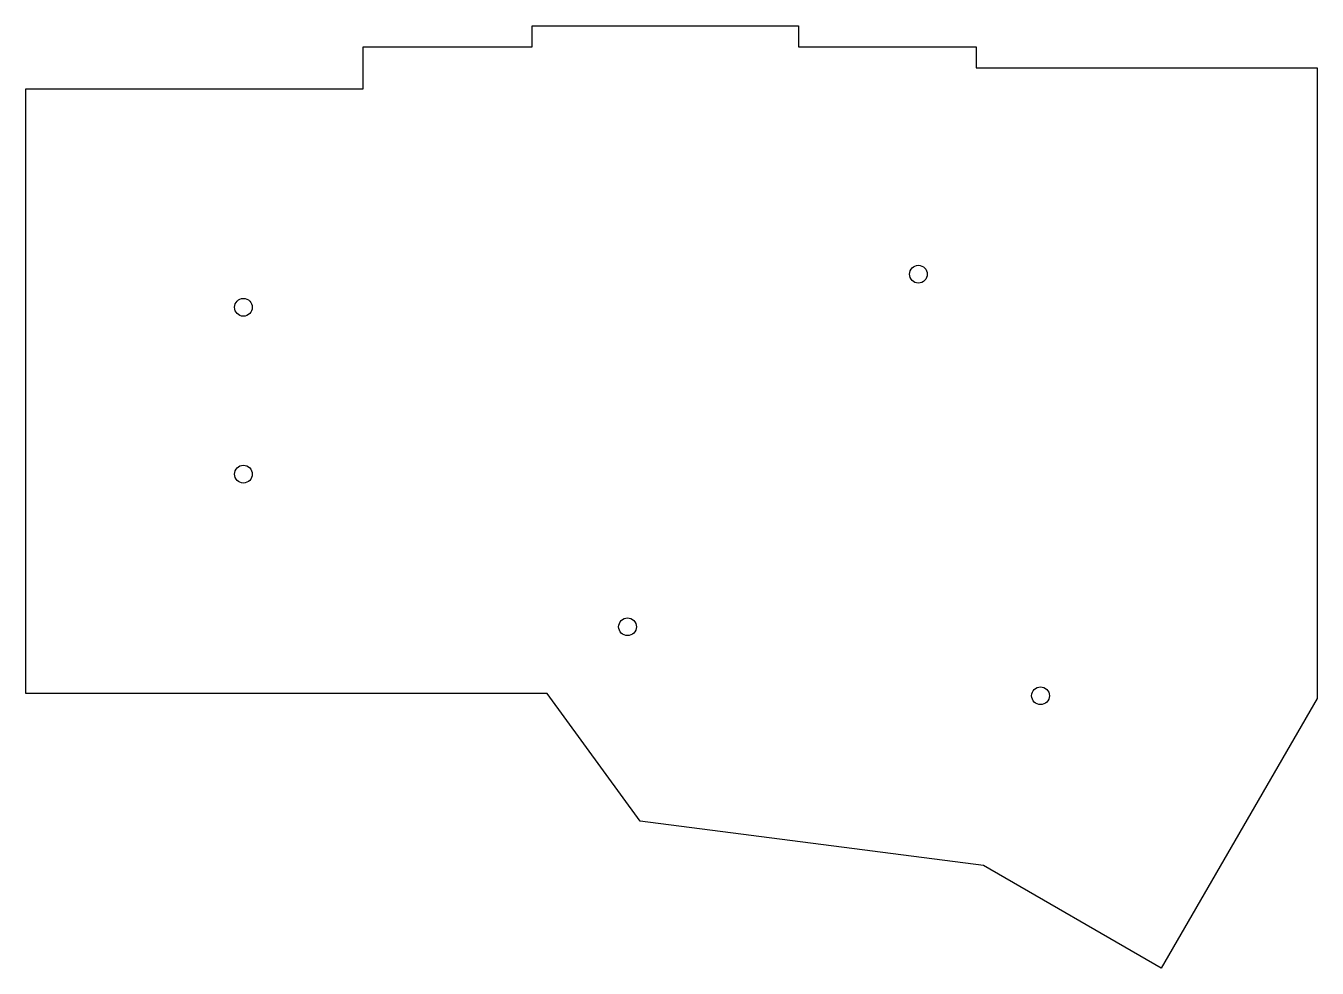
# Model space of a CAD drawing. Extents: x 0 to 146, y -109 to -3.
import ezdxf

# ---------------------------------------------------------------- set-up
doc = ezdxf.new("R2010")
doc.units = 0
doc.layers.add('Pocket008', color=7, linetype='CONTINUOUS')

msp = doc.modelspace()

# ---------------------------------------------------------------- linework, layer by layer
at = {"layer": 'Pocket008'}
for p, q in [((57.2297, -5.03922), (57.2297, -2.66922)), ((57.2297, -2.66922), (87.2297, -2.66922)), ((57.2297, -5.03922, 5), (57.2297, -2.66922, 5)), ((57.2297, -2.66922, 5), (87.2297, -2.66922, 5)), ((57.2297, -2.66922), (57.2297, -2.66922, 5)), ((57.2297, -5.03922), (57.2297, -2.66922)), ((57.2297, -5.03922, 5), (57.2297, -2.66922, 5)), ((57.2297, -2.66922), (57.2297, -2.66922, 5)), ((57.2297, -2.66922), (87.2297, -2.66922)), ((57.2297, -2.66922, 5), (87.2297, -2.66922, 5)), ((87.2297, -2.66922), (87.2297, -5.03922)), ((87.2297, -2.66922, 5), (87.2297, -5.03922, 5)), ((87.2297, -2.66922), (87.2297, -2.66922, 5)), ((87.2297, -2.66922), (87.2297, -2.66922, 5)), ((87.2297, -2.66922), (87.2297, -5.03922)), ((87.2297, -2.66922, 5), (87.2297, -5.03922, 5)), ((38.2297, -5.03922), (38.2297, -5.03922, 5)), ((38.2297, -9.78922), (38.2297, -5.03922)), ((38.2297, -9.78922, 5), (38.2297, -5.03922, 5)), ((38.2297, -9.78922), (38.2297, -5.03922)), ((38.2297, -5.03922), (57.2297, -5.03922)), ((38.2297, -9.78922, 5), (38.2297, -5.03922, 5)), ((38.2297, -5.03922, 5), (57.2297, -5.03922, 5)), ((38.2297, -5.03922), (38.2297, -5.03922, 5)), ((38.2297, -5.03922), (57.2297, -5.03922)), ((38.2297, -5.03922, 5), (57.2297, -5.03922, 5)), ((57.2297, -5.03922), (57.2297, -5.03922, 5)), ((57.2297, -5.03922), (57.2297, -5.03922, 5)), ((87.2297, -5.03922), (107.23, -5.03922)), ((87.2297, -5.03922, 5), (107.23, -5.03922, 5)), ((87.2297, -5.03922), (87.2297, -5.03922, 5)), ((87.2297, -5.03922), (87.2297, -5.03922, 5)), ((87.2297, -5.03922), (107.23, -5.03922)), ((87.2297, -5.03922, 5), (107.23, -5.03922, 5)), ((107.23, -5.03922), (107.23, -7.40922)), ((107.23, -5.03922, 5), (107.23, -7.40922, 5)), ((107.23, -5.03922), (107.23, -5.03922, 5)), ((107.23, -5.03922), (107.23, -5.03922, 5)), ((107.23, -5.03922), (107.23, -7.40922)), ((107.23, -5.03922, 5), (107.23, -7.40922, 5)), ((107.23, -7.40922), (145.634, -7.40922)), ((107.23, -7.40922, 5), (145.634, -7.40922, 5)), ((107.23, -7.40922), (107.23, -7.40922, 5)), ((107.23, -7.40922), (107.23, -7.40922, 5)), ((107.23, -7.40922), (145.634, -7.40922)), ((107.23, -7.40922, 5), (145.634, -7.40922, 5)), ((145.634, -7.40922), (145.634, -78.4547)), ((145.634, -7.40922, 5), (145.634, -78.4547, 5)), ((145.634, -7.40922), (145.634, -7.40922, 5)), ((145.634, -7.40922), (145.634, -78.4547)), ((145.634, -7.40922, 5), (145.634, -78.4547, 5)), ((145.634, -7.40922), (145.634, -7.40922, 5)), ((0.229671, -9.78922), (0.229671, -9.78922, 5)), ((0.229671, -9.78922), (38.2297, -9.78922)), ((0.229671, -9.78922, 5), (38.2297, -9.78922, 5)), ((0.229671, -9.78922), (0.229671, -9.78922, 5)), ((0.229671, -77.8892), (0.229671, -9.78922)), ((0.229671, -77.8892, 5), (0.229671, -9.78922, 5)), ((0.229671, -9.78922), (38.2297, -9.78922)), ((0.229671, -77.8892), (0.229671, -9.78922)), ((0.229671, -9.78922, 5), (38.2297, -9.78922, 5)), ((0.229671, -77.8892, 5), (0.229671, -9.78922, 5)), ((38.2297, -9.78922), (38.2297, -9.78922, 5)), ((38.2297, -9.78922), (38.2297, -9.78922, 5)), ((101.73, -30.6592), (101.73, -30.6592, 5)), ((101.73, -30.6592), (101.73, -30.6592, 5)), ((25.7297, -34.3892), (25.7297, -34.3892, 5)), ((25.7297, -34.3892), (25.7297, -34.3892, 5)), ((25.7297, -53.1892), (25.7297, -53.1892, 5)), ((25.7297, -53.1892), (25.7297, -53.1892, 5)), ((68.9797, -70.3892), (68.9797, -70.3892, 5)), ((68.9797, -70.3892), (68.9797, -70.3892, 5)), ((0.229671, -77.8892), (0.229671, -77.8892, 5)), ((58.9245, -77.8892), (0.229671, -77.8892)), ((58.9245, -77.8892, 5), (0.229671, -77.8892, 5)), ((0.229671, -77.8892), (0.229671, -77.8892, 5)), ((58.9245, -77.8892), (0.229671, -77.8892)), ((58.9245, -77.8892, 5), (0.229671, -77.8892, 5)), ((69.3971, -92.2878), (58.9245, -77.8892)), ((69.3971, -92.2878, 5), (58.9245, -77.8892, 5)), ((58.9245, -77.8892), (58.9245, -77.8892, 5)), ((58.9245, -77.8892), (58.9245, -77.8892, 5)), ((69.3971, -92.2878), (58.9245, -77.8892)), ((69.3971, -92.2878, 5), (58.9245, -77.8892, 5)), ((115.484, -78.1592), (115.484, -78.1592, 5)), ((115.484, -78.1592), (115.484, -78.1592, 5)), ((145.634, -78.4547), (128.08, -108.859)), ((145.634, -78.4547, 5), (128.08, -108.859, 5)), ((145.634, -78.4547), (128.08, -108.859)), ((145.634, -78.4547, 5), (128.08, -108.859, 5)), ((145.634, -78.4547), (145.634, -78.4547, 5)), ((145.634, -78.4547), (145.634, -78.4547, 5)), ((108.046, -97.2921), (69.3971, -92.2878)), ((108.046, -97.2921, 5), (69.3971, -92.2878, 5)), ((69.3971, -92.2878), (69.3971, -92.2878, 5)), ((69.3971, -92.2878), (69.3971, -92.2878, 5)), ((108.046, -97.2921), (69.3971, -92.2878)), ((108.046, -97.2921, 5), (69.3971, -92.2878, 5)), ((128.08, -108.859), (108.046, -97.2921)), ((128.08, -108.859, 5), (108.046, -97.2921, 5)), ((108.046, -97.2921), (108.046, -97.2921, 5)), ((108.046, -97.2921), (108.046, -97.2921, 5)), ((128.08, -108.859), (108.046, -97.2921)), ((128.08, -108.859, 5), (108.046, -97.2921, 5)), ((128.08, -108.859), (128.08, -108.859, 5)), ((128.08, -108.859), (128.08, -108.859, 5))]:
    msp.add_line(p, q, dxfattribs=at)
for centre in [(100.73, -30.6592), (100.73, -30.6592), (100.73, -30.6592), (100.73, -30.6592), (24.7297, -34.3892), (24.7297, -34.3892), (24.7297, -34.3892), (24.7297, -34.3892), (24.7297, -53.1892), (24.7297, -53.1892), (24.7297, -53.1892), (24.7297, -53.1892), (67.9797, -70.3892), (67.9797, -70.3892), (67.9797, -70.3892), (67.9797, -70.3892), (114.484, -78.1592), (114.484, -78.1592), (114.484, -78.1592), (114.484, -78.1592)]:
    msp.add_circle(centre, 1, dxfattribs=at)

doc.saveas('drawing.dxf')
